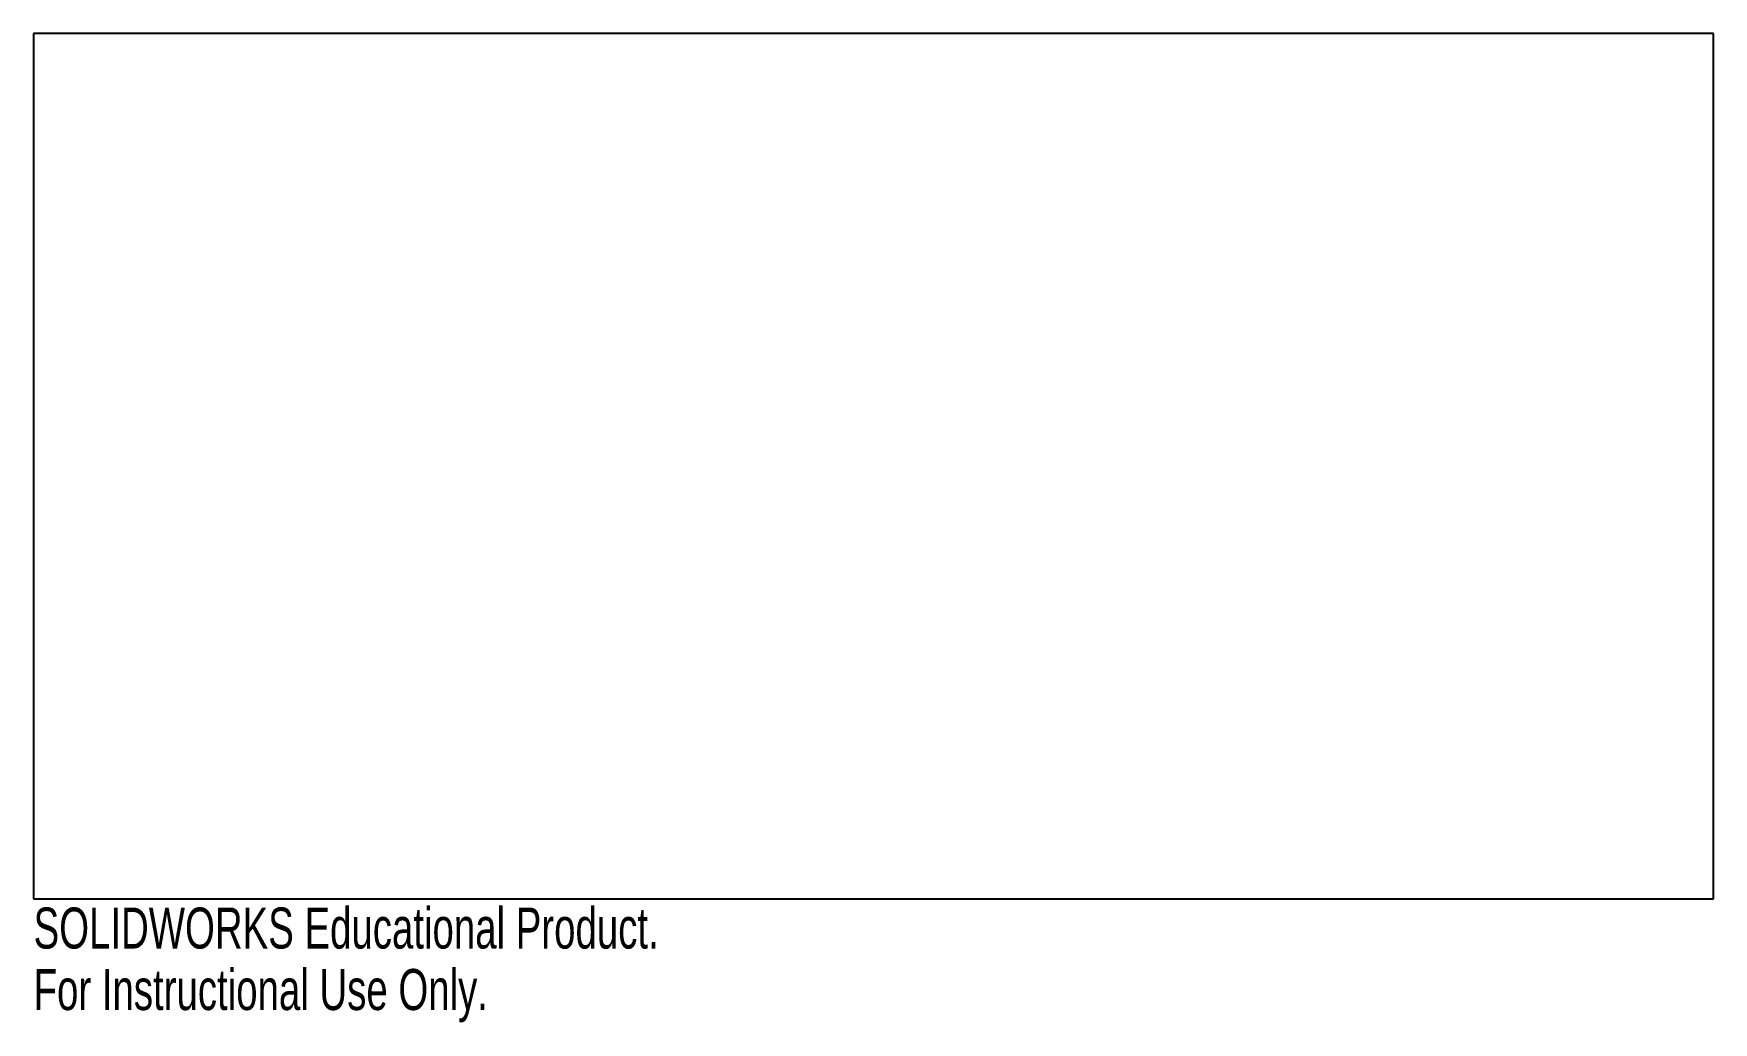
# Model space of a CAD drawing. Header units: millimetres. Extents: x 0 to 198, y -15 to 102.
import ezdxf

# ---------------------------------------------------------------- set-up
doc = ezdxf.new("R2010")
doc.units = ezdxf.units.MM
doc.styles.add('SLDTEXTSTYLE0', font='TXT', dxfattribs={"width": 0.7})

msp = doc.modelspace()

# ---------------------------------------------------------------- linework, layer by layer
at = {"color": 7, "linetype": 'Continuous', "lineweight": 25}
for p, q in [((198, 102), (0, 102)), ((0, 102), (0, 0)), ((198, 0), (198, 102)), ((0, 0), (198, 0))]:
    msp.add_line(p, q, dxfattribs=at)

# ---------------------------------------------------------------- texts
at = {"color": 7, "linetype": 'Continuous', "char_height": 4.8336, "attachment_point": 1, "style": 'SLDTEXTSTYLE0'}
for s, insert in [('SOLIDWORKS Educational Product.', (0, -1.02)), ('For Instructional Use Only.', (0, -8.27))]:
    msp.add_mtext(s, dxfattribs=dict(at, insert=insert))

doc.saveas('drawing.dxf')
